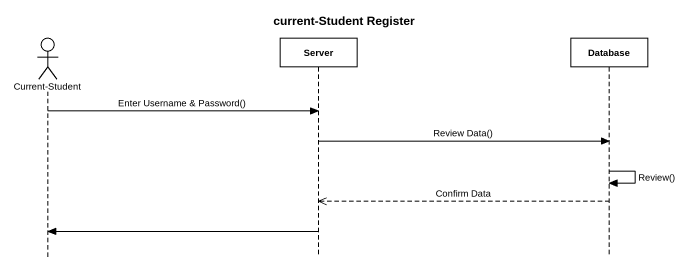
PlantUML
@startuml
title current-Student Register
hide footbox
actor "Current-Student" as Current_Student
participant Server
participant "Database" as Database_

Current_Student -> Server : Enter Username & Password()
Server -> Database_ : Review Data()
Database_ -> Database_ : Review()
Database_ -->> Server : Confirm Data
Server -> Current_Student
@enduml
